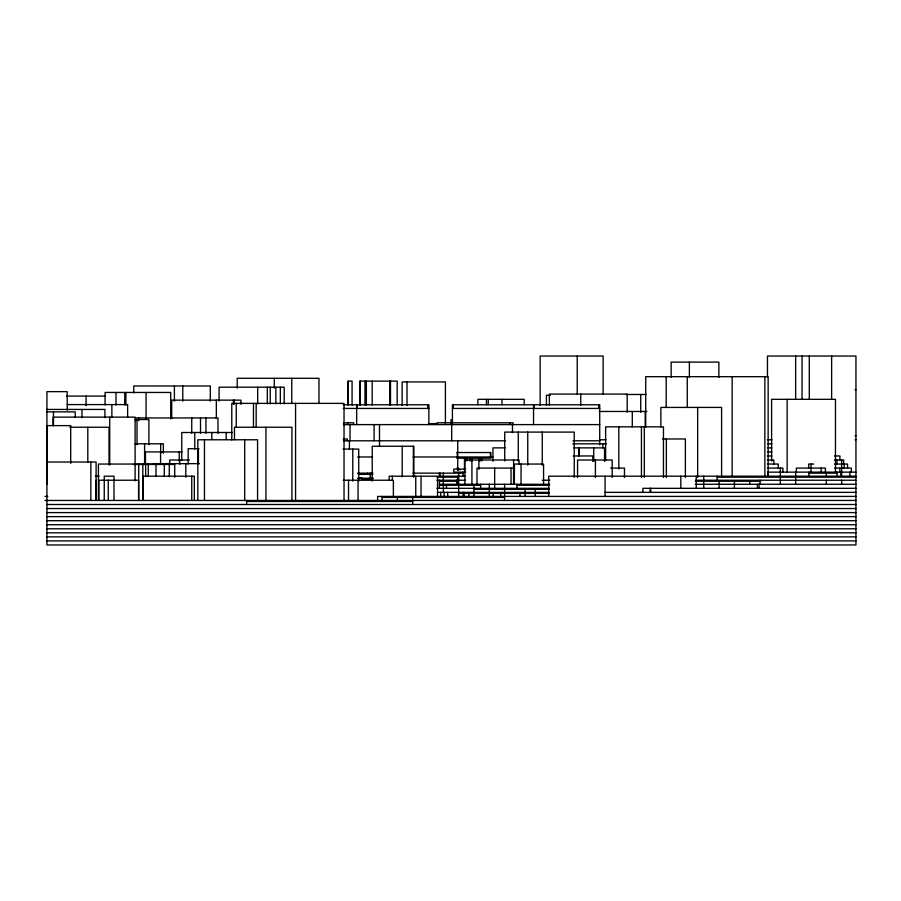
<?xml version="1.0" encoding="UTF-8"?>
<svg xmlns="http://www.w3.org/2000/svg" width="901" height="901" viewBox="0 0 901 901"><rect width="100%" height="100%" fill="white"/><g stroke="black" fill="none" stroke-linecap="round" stroke-linejoin="round"><path stroke-width="1.35" d="M855.072 389.626L855.95 389.626M626.161 394.48L646.197 394.48M550.488 395.28L546.411 395.28L546.411 405.09M66.483 396.091L105.237 396.091M67.282 404.583L127.627 404.583L127.627 417.152M343.304 404.786L428.865 404.786L428.865 424.608M343.304 408.435L428.865 408.435M452.415 408.435L599.717 408.435M46.931 409.437L104.921 409.437L104.921 417.659M599.289 411.464L646.884 411.464M46.931 411.87L75.245 411.87L75.245 417.377M134.812 419.551L148.902 419.551L148.902 444.756M343.484 422.794L353.642 422.794L353.642 424.608M428.448 423.605L437.041 423.605M343.484 424.608L599.717 424.608M46.931 425.621L70.695 425.621L70.695 463.328M69.76 427.243L109.021 427.243L109.021 464.893M232.424 432.503L181.754 432.503L181.754 460.287M855.072 435.735L855.95 435.735M343.18 438.967L347.324 438.967L347.324 440.792M662.359 438.967L685.391 438.967L685.391 477.485M599.424 439.778L606.035 439.778M767.461 439.778L771.999 439.778M855.072 439.778L855.95 439.778M343.81 440.792L505.472 440.792M572.98 440.792L599.717 440.792M135.105 443.821L163.351 443.821L163.351 453.259M572.833 443.821L606.317 443.821M767.821 443.821L771.999 443.821M505.281 447.876L492.948 447.876L492.948 461.357M573.914 447.876L604.548 447.876L604.548 461.357M767.776 447.876L771.999 447.876M198.952 448.675L188.163 448.675L188.163 464.071M343.123 449.081L358.733 449.081L358.733 481.1M181.957 451.919L145.466 451.919L145.466 464.049M767.776 451.919L771.999 451.919M456.582 452.527L490.831 452.527L490.831 458.181L456.582 458.181M573.284 455.962L592.824 455.962L592.824 461.357M767.753 455.962L771.999 455.962M834.394 455.962L839.912 455.962L839.912 460.006M357.618 456.976L372.665 456.976M413.03 456.976L492.881 456.976M189.435 460.006L169.726 460.006L169.726 464.206M767.539 460.006L773.79 460.006L773.79 464.049M834.427 460.006L843.651 460.006L843.651 464.049M46.931 462.033L96.092 462.033L96.092 500.46M153.125 463.643L199.29 463.643M767.539 464.049L778.284 464.049L778.284 468.092M813.716 464.049L808.648 464.049L808.648 468.092M834.506 464.049L847.548 464.049L847.548 468.092M133.438 464.454L173.735 464.454M456.987 467.889L457.854 467.889M514.347 468.092L477.001 468.092L477.001 484.276M610.754 468.092L624.472 468.092L624.472 477.53M767.686 468.092L782.913 468.092L782.913 472.147M834.608 468.092L851.332 468.092L851.332 472.147M457.854 468.497L458.71 468.497M465.603 469.106L453.732 469.106L453.732 472.147L465.716 472.147M457.731 469.714L460.434 469.714M855.95 472.147L767.697 472.147L767.697 476.19M357.618 473.149L372.879 473.149M413.03 473.149L463.137 473.149M808.952 473.149L837.029 473.149M372.879 474.365L358.44 474.365L358.44 473.149M95.326 476.19L99.2 476.19M465.265 476.19L439.26 476.19L439.26 473.149M855.95 476.19L548.743 476.19L548.743 496.417M437.143 477.192L458.665 477.192M717.162 477.192L855.95 477.192M357.618 478.206L373.194 478.206M358.294 478.408L362.258 478.408M372.879 478.814L370.176 478.814L370.176 473.149M372.271 479.017L361.447 479.017L361.447 478.206M343.258 480.233L393.377 480.233L393.377 496.417M436.895 480.233L465.479 480.233M542.256 480.233L549.768 480.233M695.403 480.233L855.95 480.233M439.451 481.247L457.595 481.247M695.403 481.247L760.692 481.247M46.931 484.276L47.201 425.621M439.451 484.276L549.768 484.276M695.324 484.276L855.95 484.276M439.44 485.29L480.627 485.29M516.96 485.29L549.182 485.29M436.895 488.319L549.182 488.319M855.95 488.319L642.863 488.319L642.863 492.363M473.982 489.333L549.182 489.333M437.773 492.363L549.182 492.363M605.078 492.363L855.95 492.363M458.665 493.376L549.182 493.376M45.05 496.417L47.832 496.417M855.95 496.417L377.62 496.417L377.62 500.46M382.069 497.42L504.616 497.42M45.05 500.46L855.95 500.46M246.649 501.463L412.703 501.463M46.931 504.504L855.95 504.504M46.931 508.547L855.95 508.547M46.931 512.59L855.95 512.59M46.931 516.633L855.95 516.633M46.931 520.688L855.95 520.688M46.931 524.731L855.95 524.731M46.931 528.774L855.95 528.774M46.931 532.818L855.95 532.818M46.931 536.861L855.95 536.861M46.931 540.904L855.95 540.904M849.868 472.147L849.868 476.19M844.192 464.049L844.192 468.092M841.635 460.006L841.635 476.19M841.635 480.233L841.635 484.276M840.813 472.147L840.813 476.19M839.856 468.092L839.856 472.147M836.973 460.006L836.973 464.049M837.029 472.147L837.029 476.19M835.464 472.147L835.464 399.334L771.594 399.334L771.594 460.94M831.634 356.041L831.634 399.402M826.318 473.149L826.318 476.19M826.318 480.233L826.318 484.276M825.429 472.147L825.429 468.092L796.36 468.092L796.36 472.147M821.205 468.092L821.205 472.147M810.99 464.049L810.99 472.147M809.289 356.041L809.289 399.402M808.952 472.147L808.952 476.19M802.048 356.041L802.048 399.402M795.651 356.041L795.651 399.402M795.673 472.147L795.673 476.19M795.673 477.192L795.673 484.276M787.147 399.334L787.147 472.147M780.356 468.092L780.356 476.19M780.356 477.192L780.356 484.276M768.148 476.19L768.148 376.674L645.724 376.674L645.724 427.13M767.461 377.023L767.461 356.041L855.95 356.041L855.95 544.959L46.931 544.959L46.931 391.642L67.158 391.642L67.282 410.169M764.859 376.674L764.859 476.19M760.005 480.233L760.005 484.276M759.059 484.276L759.059 488.319M757.381 484.276L757.381 488.319M749.722 481.247L749.722 484.276M734.405 481.247L734.405 488.319M732.153 376.674L732.153 476.19M721.6 477.429L721.6 407.421L660.861 407.421L660.861 427.018M719.077 481.247L719.077 488.319M718.874 377.395L718.874 362.112L671.155 362.112L671.155 377.395M717.162 476.19L717.162 480.233M703.76 476.19L703.76 480.233M703.76 481.247L703.76 488.319M697.656 407.421L697.656 477.429M696.259 476.19L696.259 488.319M689.378 362.112L689.378 377.395M687.249 376.674L687.249 407.511M680.818 476.19L680.818 488.319M666.368 438.967L666.368 477.485M666.188 376.674L666.188 407.511M663.463 477.417L663.463 426.837L605.63 426.837L605.63 460.557M650.691 488.319L650.691 492.363M650.15 488.319L650.15 492.363M645.184 411.464L645.184 426.871M644.316 426.837L644.316 477.417M641.444 426.837L641.444 477.417M640.724 394.48L640.724 412.354M632.288 411.464L632.288 426.871M627.197 412.129L627.197 394.075L549.351 394.075L549.351 405.18M618.818 426.837L618.818 468.993M612.184 477.53L612.184 460.006L577.564 460.006L577.564 477.53M605.078 476.19L605.078 496.417M603.141 394.041L603.141 356.041L540.138 356.041L540.138 405.304M602.87 443.821L602.87 447.876M599.717 444.835L599.717 404.786L452.415 404.786L452.415 423.267M599.266 404.786L599.266 408.435M598.861 404.786L598.861 408.435M595.426 460.006L595.426 477.53M593.748 447.876L593.748 461.357M580.762 394.075L580.762 405.18M579.242 447.876L579.242 455.962M578.971 447.876L578.971 455.962M577.203 356.041L577.203 394.041M574.241 477.485L574.241 432.097L504.706 432.097L504.706 460.974M543.573 484.276L543.573 464.049L514.437 464.049L514.347 484.276M542.256 432.097L542.256 465.107M535.262 489.333L535.262 492.363M535.262 493.376L535.262 496.417M533.978 404.786L533.978 408.435M533.572 404.786L533.527 424.608M527.749 432.097L527.749 465.107M525.114 489.333L525.114 492.363M525.114 493.376L525.114 496.417M524.213 404.718L524.213 399.334L477.868 399.334L477.868 404.718M521.048 464.049L521.048 484.276M519.933 493.376L519.933 496.417M519.066 464.049L519.066 460.006L464.882 460.006L464.882 484.276M518.266 432.097L518.266 460.974M516.96 484.276L516.96 488.319M513.57 460.006L513.57 484.276M513.074 424.608L513.074 422.794L437.064 422.794L437.064 424.608M512.466 424.608L512.466 432.705M511.047 468.092L511.047 484.276M510.067 422.794L510.067 424.608M504.616 484.276L504.616 488.319M504.616 489.333L504.616 492.363M504.616 493.376L504.549 500.46M501.981 399.334L501.981 404.718M500.753 493.376L500.753 496.417M494.66 468.092L494.66 488.319M493.162 493.376L493.162 496.417M490.403 452.527L490.403 456.976M489.299 484.276L489.299 488.319M489.299 489.333L489.299 492.363M489.299 493.376L489.299 496.417M488.252 399.334L488.252 404.718M486.427 399.334L486.427 404.718M481.81 458.181L481.81 460.85M480.605 458.181L480.605 460.85M480.627 484.276L480.627 488.319M479.523 458.181L479.523 460.85M478.893 460.006L478.893 469.444M473.982 485.29L473.982 492.363M473.982 493.376L473.982 496.417M472.079 458.181L472.079 460.85M471.921 460.006L471.921 484.276M470.874 458.181L470.874 460.85M469.793 458.181L469.793 460.85M468.88 493.376L468.88 496.417M466.763 458.181L466.763 460.85M465.558 458.181L465.558 460.85M464.477 458.181L464.477 470.198M464.105 492.363L464.105 496.417M463.137 472.147L463.137 476.19M463.159 492.363L463.159 496.417M458.665 473.149L458.665 484.276M458.665 485.29L458.665 496.417M457.742 440.792L457.742 470.457M457.595 476.19L457.595 480.233M457.303 452.527L457.303 456.976M457.145 480.233L457.145 484.276M456.751 480.233L456.751 484.276M453.271 404.786L453.271 408.435M452.865 404.786L452.865 408.435M451.716 424.608L451.716 440.792M451.007 419.551L451.007 423.605M447.707 492.363L447.707 496.417M446.457 485.29L446.457 488.319M445.409 423.402L445.409 381.934L402.139 381.934L402.139 405.427M444.159 492.363L444.159 496.417M443.348 473.149L443.348 476.19M443.348 477.192L443.348 480.233M443.348 481.247L443.348 484.276M443.348 485.29L443.348 492.363M440.724 492.363L440.724 496.417M440.229 473.149L440.229 476.19M439.429 480.233L439.429 488.319M437.537 496.417L437.537 476.19L389.187 476.19L389.187 480.233M428.414 404.786L428.414 408.435M428.009 404.786L428.009 408.435M421.049 476.19L421.049 496.417M415.755 476.19L415.755 496.417M413.841 476.911L413.841 446.254L372.226 446.254L372.226 481.089M413.379 446.254L413.379 476.911M412.703 497.42L412.703 504.504M407.015 381.934L407.015 405.427M402.206 446.254L402.206 476.911M397.386 497.42L397.386 500.46M397.172 405L397.172 381.123L359.758 381.123L359.758 405M392.363 476.19L392.363 480.233M390.505 381.123L390.505 405M389.728 381.123L389.728 405M382.069 496.417L382.069 500.46M379.501 424.608L379.501 446.186M374.095 424.608L374.095 440.792M372.192 381.123L372.192 405M371.967 473.149L371.967 474.365M367.473 473.149L367.473 474.365M366.358 381.123L366.358 405M364.984 381.123L364.984 405M361.47 477.8L361.47 478.408M360.197 381.123L360.197 405M359.454 477.8L359.454 478.408M358.046 480.233L358.046 500.46M357.111 404.786L357.111 408.435M356.661 404.786L356.661 424.608M352.775 449.081L352.775 481.1M352.077 405L352.077 381.123L348.113 381.123L348.113 405M350.027 424.608L350.027 440.792M349.419 440.792L349.419 448.878M348.529 480.233L348.529 500.46M348.259 381.123L348.259 405M347.628 422.794L347.628 424.608M344.317 438.967L344.317 440.792M344.036 500.46L344.036 403.378L231.782 403.378L231.782 439.958M318.965 403.513L318.965 378.296L237.222 378.296L237.222 388.106M295.573 403.378L295.573 500.46M291.947 500.46L291.947 427.243L234.474 427.243L234.474 439.677M291.766 378.296L291.766 403.513M284.198 403.839L284.198 387.193L219.067 387.193L219.067 401.058M280.346 387.193L280.346 403.839M275.852 387.193L275.852 403.839M274.298 378.296L274.298 388.106M270.255 387.193L270.255 403.839M267.327 387.193L267.327 403.839M265.953 427.243L265.953 500.46M257.686 387.193L257.686 403.839M257.573 500.46L257.573 439.778L197.826 439.778L197.826 500.46M256.166 403.378L256.166 427.288M253.474 403.378L253.474 427.288M246.649 500.46L246.649 504.504M244.7 439.778L244.7 500.46M240.939 404.346L240.939 400.134L171.697 400.134L171.697 418.391M236.242 403.378L236.242 427.288M234.08 400.134L234.08 404.346M233.46 400.134L233.46 404.346M226.185 432.503L226.185 439.451M217.986 433.313L217.986 417.94L135.679 417.94L135.679 420.733M216.341 400.134L216.341 418.391M211.825 432.503L211.825 439.451M210.305 401.159L210.305 385.977L133.765 385.977L133.765 392.881M205.935 417.94L205.935 433.313M204.459 439.778L204.459 500.46M200.518 417.94L200.518 433.313M198.423 448.675L198.423 464.071M194.774 432.503L194.774 449.171M194.323 500.46L194.323 476.19L143.191 476.19L143.191 500.46M191.744 417.94L191.744 433.313M191.744 476.19L191.744 500.46M185.797 463.643L185.797 477.282M182.768 385.977L182.768 401.159M179.806 460.006L179.806 464.206M179.243 451.919L179.243 461.357M174.726 463.643L174.726 477.282M174.4 385.977L174.4 401.159M170.717 418.83L170.717 392.453L105.068 392.453L105.068 404.954M169.275 476.652L169.275 464.049L98.423 464.049L98.423 500.46M164.286 464.049L164.286 476.652M160.66 443.821L160.66 453.259M160.569 451.919L160.569 464.049M156.019 464.049L156.019 476.652M148.248 464.049L148.248 476.652M146.063 392.453L146.063 418.83M145.647 464.049L145.647 476.652M144.599 443.821L144.599 464.049M142.831 464.049L142.831 500.46M138.754 417.94L138.754 420.733M138.698 464.049L138.698 500.46M138.585 500.46L138.585 480.233L98.941 480.233L98.941 500.46M137.02 419.551L137.02 444.756M135.105 480.852L135.105 417.129L53.035 417.129L53.035 425.565M125.892 392.453L125.892 404.954M124.755 392.453L124.755 404.954M115.992 392.453L115.992 404.954M113.988 500.46L113.988 476.19L104.246 476.19L104.246 500.46M111.859 404.583L111.859 417.152M109.708 417.129L109.708 464.939M108.266 480.233L108.266 500.46M96.002 480.233L96.002 500.46M90.855 462.033L90.855 500.46M87.802 427.243L87.802 462.1M86.046 396.091L86.046 405.653M81.968 409.437L81.968 417.659M53.486 411.87L53.486 425.644"/></g></svg>
